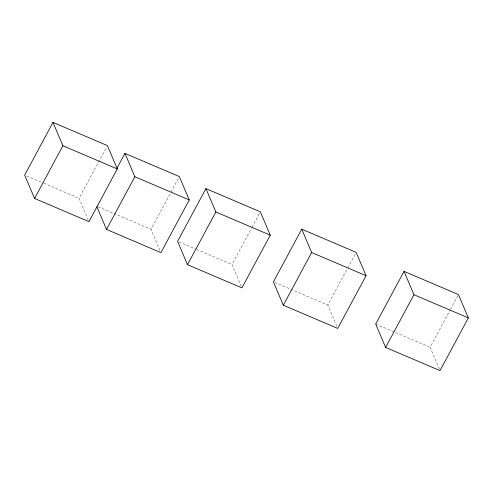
<?xml version="1.0" encoding="UTF-8"?>
<svg xmlns="http://www.w3.org/2000/svg" width="493" height="493" viewBox="0 0 493 493"><rect width="100%" height="100%" fill="white"/><g stroke="black" fill="none" stroke-linecap="round" stroke-linejoin="round"><path stroke-width="0.37" stroke-dasharray="2.46 1.85" d="M88.358 220.223L79.046 198.285L106.661 146.939M160.015 250.512L151.006 229.282L170.627 192.8M170.991 192.122L178.62 177.936M241.305 286.464L231.993 264.519L251.609 228.037M251.972 227.365L259.608 213.173M336.818 326.298L327.808 305.068L347.429 268.586M347.793 267.909L355.422 253.722M439.405 369.195L430.093 347.257L450.078 310.097M450.442 309.419L458.435 294.555M375.697 324.055L430.093 347.257M26.77 175.989L43.02 182.921M43.723 183.223L79.046 198.285M98.021 206.684L151.006 229.282M274.823 282.471L327.808 305.068M179.008 241.927L195.961 249.156M196.67 249.458L231.993 264.519"/><path stroke-width="0.74" d="M52.991 122.393L24.65 175.089L34.565 198.445L88.962 221.64L117.303 168.945L107.388 145.589L52.991 122.393L62.907 145.743L117.303 168.945M34.565 198.445L62.907 145.743M116.594 168.926L124.951 153.385L179.347 176.586L189.263 199.942L160.921 252.638L106.519 229.436L96.905 206.789M106.519 229.436L134.86 176.74L124.951 153.385M205.932 188.628L177.591 241.323L187.506 264.679L241.903 287.875L270.244 235.179L260.335 211.824L205.932 188.628L215.848 211.978L270.244 235.179M187.506 264.679L215.848 211.978M301.753 229.171L273.412 281.867L283.321 305.222L337.723 328.418L366.065 275.723L356.149 252.367L301.753 229.171L311.668 252.521L366.065 275.723M283.321 305.222L311.668 252.521M404.038 271.36L375.697 324.055L385.612 347.411L440.009 370.607L468.35 317.911L458.435 294.555L404.038 271.36L413.954 294.715L468.35 317.911M385.612 347.411L413.954 294.715M134.86 176.74L189.263 199.942"/></g></svg>
